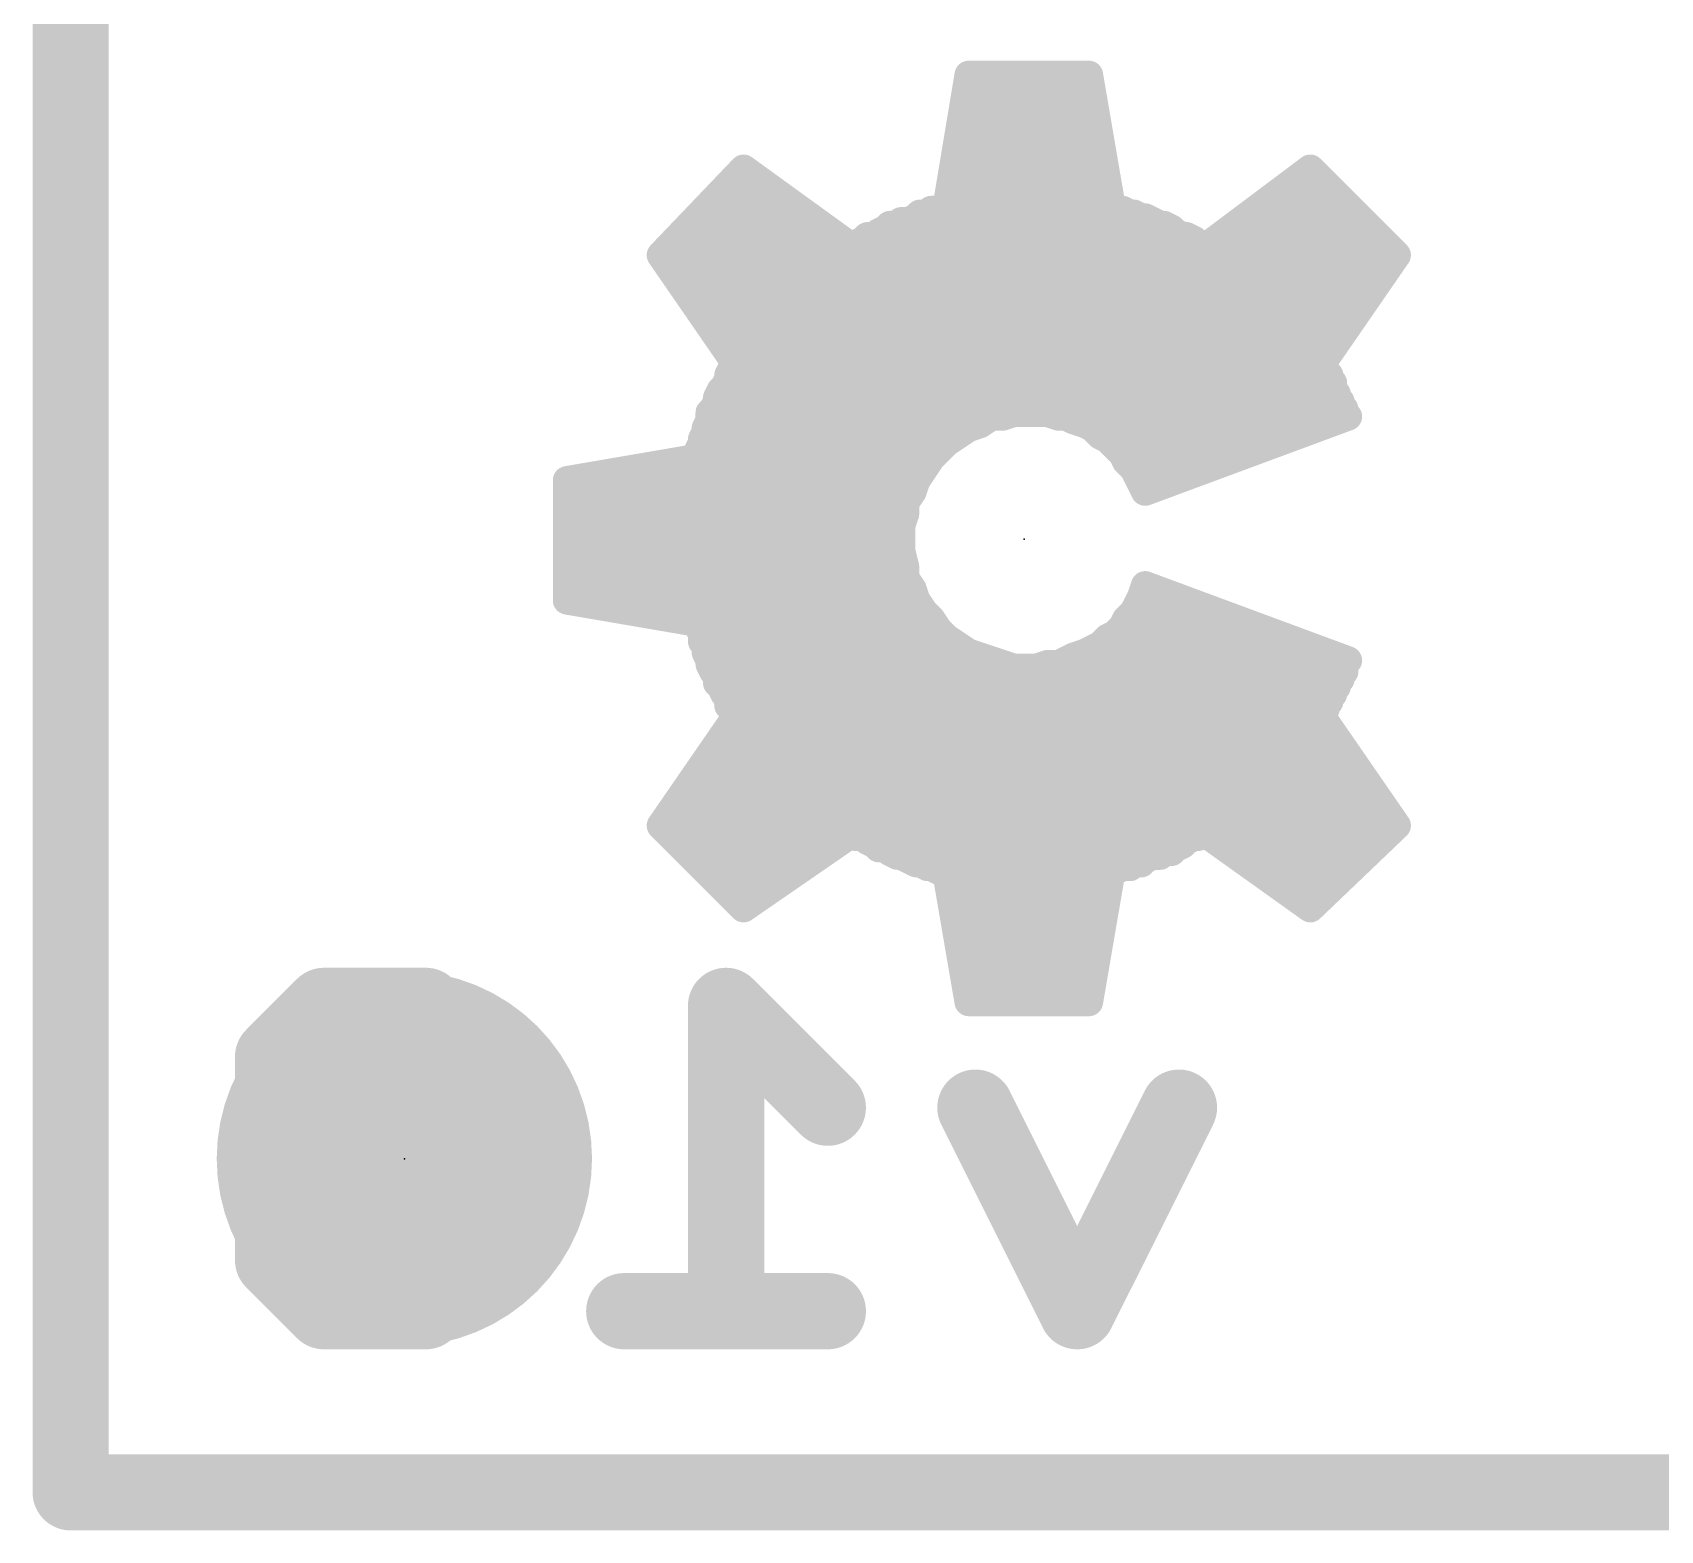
# Model space of a CAD drawing. Extents: x -37 to 70, y -23 to 28.
# Drawn here: x -0.102 to 4.235, y -0.102 to 3.89 of the extents above; entities that cross this region are included whole.
import ezdxf

# ---------------------------------------------------------------- set-up
doc = ezdxf.new("R2010")
doc.units = 0
for name, color, linetype in [('1', 12, 'CONTINUOUS'), ('16', 132, 'CONTINUOUS'), ('20', 53, 'CONTINUOUS'), ('21', 41, 'CONTINUOUS'), ('23', 53, 'CONTINUOUS')]:
    doc.layers.add(name, color=color, linetype=linetype)

# ---------------------------------------------------------------- blocks, each defined once
blk = doc.blocks.new('PIE')
at = {"const_width": 0.5}
blk.add_lwpolyline([(0, -0.25, 1), (0, 0.25, 1), (0, -0.25)], format="xyb", dxfattribs=at)

msp = doc.modelspace()

# ---------------------------------------------------------------- linework, layer by layer
at = {"layer": '1', "const_width": 0.2032}
for points in [[(0, 27.94), (0, 0)], [(0, 0), (12.7, 0)]]:
    msp.add_lwpolyline(points, dxfattribs=at)
at = {"layer": '1', "const_width": 0.1016}
for points in [[(0, 0.0508, 1), (0, -0.0508)], [(-0.0508, 0, 1), (0.0508, 0)]]:
    msp.add_lwpolyline(points, format="xyb", dxfattribs=at)
at = {"layer": '16', "const_width": 0.2032}
for points in [[(0, 0), (0, 27.94)], [(0.6749, 1.2961), (0.5393, 1.1605)], [(0.9461, 1.2961), (0.6749, 1.2961)], [(1.0816, 1.1605), (0.9461, 1.2961)], [(2.0172, 1.0249), (1.746, 1.2961)], [(1.746, 1.2961), (1.746, 0.4826)], [(0.5393, 1.1605), (0.5393, 0.6182)], [(1.0816, 0.6182), (0.5393, 1.1605)], [(1.0816, 0.6182), (1.0816, 1.1605)], [(2.6815, 0.4826), (2.4104, 1.0249)], [(2.9527, 1.0249), (2.6815, 0.4826)], [(0.5393, 0.6182), (0.6749, 0.4826)], [(0.9461, 0.4826), (1.0816, 0.6182)], [(0.6749, 0.4826), (0.9461, 0.4826)], [(2.0172, 0.4826), (1.4748, 0.4826)], [(12.7, 0), (0, 0)]]:
    msp.add_lwpolyline(points, dxfattribs=at)
at = {"layer": '16', "const_width": 0.1016}
for points in [[(0.6749, 1.3469, 1), (0.6749, 1.2453)], [(0.7108, 1.2602, 1), (0.639, 1.332)], [(0.982, 1.332, 1), (0.9101, 1.2602)], [(0.9461, 1.2453, 1), (0.9461, 1.3469)], [(1.7819, 1.332, 1), (1.7101, 1.2602)], [(1.7968, 1.2961, 1), (1.6952, 1.2961)], [(0.5901, 1.1605, 1), (0.4885, 1.1605)], [(0.5752, 1.1964, 1), (0.5034, 1.1246)], [(1.1324, 1.1605, 1), (1.0308, 1.1605)], [(0.5034, 1.1964, 1), (0.5752, 1.1246)], [(1.0457, 1.1246, 1), (1.1176, 1.1964)], [(1.9812, 0.989, 1), (2.0531, 1.0608)], [(2.4558, 1.0476, 1), (2.3649, 1.0022)], [(2.9981, 1.0022, 1), (2.9072, 1.0476)], [(0.5752, 0.6541, 1), (0.5034, 0.5823)], [(1.1176, 0.5823, 1), (1.0457, 0.6541)], [(1.0457, 0.5823, 1), (1.1176, 0.6541)], [(0.4885, 0.6182, 1), (0.5901, 0.6182)], [(1.0308, 0.6182, 1), (1.1324, 0.6182)], [(0.6749, 0.5334, 1), (0.6749, 0.4318)], [(0.639, 0.4467, 1), (0.7108, 0.5185)], [(0.9101, 0.5185, 1), (0.982, 0.4467)], [(0.9461, 0.4318, 1), (0.9461, 0.5334)], [(1.4748, 0.5334, 1), (1.4748, 0.4318)], [(2.0172, 0.4318, 1), (2.0172, 0.5334)], [(1.6952, 0.4826, 1), (1.7968, 0.4826)], [(2.6361, 0.5053, 1), (2.727, 0.4599)], [(2.6361, 0.4599, 1), (2.727, 0.5053)], [(0, 0.0508, 1), (0, -0.0508)], [(-0.0508, 0, 1), (0.0508, 0)]]:
    msp.add_lwpolyline(points, format="xyb", dxfattribs=at)
at = {"layer": '20', "const_width": 0.2032}
for points in [[(0, 27.94), (0, 0)], [(0, 0), (12.7, 0)]]:
    msp.add_lwpolyline(points, dxfattribs=at)
at = {"layer": '20', "const_width": 0.1016}
for points in [[(0, 0.0508, 1), (0, -0.0508)], [(-0.0508, 0, 1), (0.0508, 0)]]:
    msp.add_lwpolyline(points, format="xyb", dxfattribs=at)
at = {"layer": '21', "const_width": 0.076}
for points in [[(2.3926, 3.7766), (2.3326, 3.4166)], [(2.7126, 3.7766), (2.3926, 3.7766)], [(2.7726, 3.4266), (2.7126, 3.7766)], [(2.3839, 3.724), (2.7217, 3.724)], [(2.3712, 3.648), (2.7347, 3.648)], [(2.3585, 3.572), (2.7477, 3.572)], [(1.7926, 3.5266), (1.5726, 3.2966)], [(2.0826, 3.3166), (1.7926, 3.5266)], [(3.3026, 3.5266), (3.0226, 3.3166)], [(3.5326, 3.2966), (3.3026, 3.5266)], [(1.7634, 3.496), (1.8349, 3.496)], [(2.3459, 3.496), (2.7607, 3.496)], [(3.2618, 3.496), (3.3332, 3.496)], [(1.6907, 3.42), (1.9398, 3.42)], [(2.2526, 3.3966), (2.2326, 3.3866)], [(2.2626, 3.4066), (2.2526, 3.3966)], [(2.2826, 3.4066), (2.2626, 3.4066)], [(2.2926, 3.4166), (2.2826, 3.4066)], [(2.3326, 3.4166), (2.2926, 3.4166)], [(2.3332, 3.42), (2.7792, 3.42)], [(2.7826, 3.4166), (2.7726, 3.4266)], [(2.8026, 3.4166), (2.7826, 3.4166)], [(2.8226, 3.4066), (2.8026, 3.4166)], [(2.8326, 3.4066), (2.8226, 3.4066)], [(2.8526, 3.3966), (2.8326, 3.4066)], [(2.8626, 3.3966), (2.8526, 3.3966)], [(2.9026, 3.3766), (2.8626, 3.3966)], [(3.1605, 3.42), (3.4092, 3.42)], [(2.1226, 3.3466), (2.1126, 3.3366)], [(2.1426, 3.3466), (2.1226, 3.3466)], [(2.1526, 3.3566), (2.1426, 3.3466)], [(2.1726, 3.3666), (2.1526, 3.3566)], [(2.1826, 3.3766), (2.1726, 3.3666)], [(2.2026, 3.3766), (2.1826, 3.3766)], [(2.2126, 3.3866), (2.2026, 3.3766)], [(2.2326, 3.3866), (2.2126, 3.3866)], [(2.9126, 3.3766), (2.9026, 3.3766)], [(2.9326, 3.3666), (2.9126, 3.3766)], [(2.9426, 3.3566), (2.9326, 3.3666)], [(2.9626, 3.3466), (2.9426, 3.3566)], [(2.9726, 3.3466), (2.9626, 3.3466)], [(2.9926, 3.3366), (2.9726, 3.3466)], [(1.618, 3.344), (2.0448, 3.344)], [(2.0926, 3.3266), (2.0826, 3.3166)], [(2.1126, 3.3366), (2.0926, 3.3266)], [(2.12, 3.344), (2.9778, 3.344)], [(3.0026, 3.3266), (2.9926, 3.3366)], [(3.0226, 3.3166), (3.0026, 3.3266)], [(3.0592, 3.344), (3.4852, 3.344)], [(1.5726, 3.2966), (1.7726, 3.0066)], [(1.5924, 3.268), (3.5129, 3.268)], [(3.3326, 3.0066), (3.5326, 3.2966)], [(1.6448, 3.192), (3.4605, 3.192)], [(1.6972, 3.116), (3.4081, 3.116)], [(1.7496, 3.04), (3.3557, 3.04)], [(1.7726, 3.0066), (1.7626, 2.9966)], [(3.3326, 2.9966), (3.3326, 3.0066)], [(1.7526, 2.9666), (1.7426, 2.9466)], [(1.7513, 2.964), (3.3552, 2.964)], [(1.7626, 2.9966), (1.7526, 2.9766)], [(1.7526, 2.9766), (1.7526, 2.9666)], [(3.3526, 2.9766), (3.3326, 2.9966)], [(3.3526, 2.9666), (3.3526, 2.9766)], [(3.3626, 2.9566), (3.3526, 2.9666)], [(3.3626, 2.9366), (3.3626, 2.9566)], [(1.7326, 2.9366), (1.7226, 2.9166)], [(1.7226, 2.9166), (1.7226, 2.9066)], [(1.7426, 2.9466), (1.7326, 2.9366)], [(3.3726, 2.9266), (3.3626, 2.9366)], [(3.3726, 2.9166), (3.3726, 2.9266)], [(3.3826, 2.9066), (3.3726, 2.9166)], [(1.7126, 2.8866), (1.7026, 2.8766)], [(1.7026, 2.8766), (1.7026, 2.8566)], [(1.7226, 2.9066), (1.7126, 2.8866)], [(1.7133, 2.888), (3.3912, 2.888)], [(2.4826, 2.8666), (2.5126, 2.8766)], [(2.5126, 2.8766), (2.6026, 2.8766)], [(2.6026, 2.8766), (2.6326, 2.8666)], [(3.3826, 2.8966), (3.3826, 2.9066)], [(3.3926, 2.8866), (3.3826, 2.8966)], [(3.3926, 2.8666), (3.3926, 2.8866)], [(1.6926, 2.8266), (1.6826, 2.8066)], [(1.7026, 2.8566), (1.6926, 2.8366)], [(1.6926, 2.8366), (1.6926, 2.8266)], [(2.3326, 2.7966), (2.3926, 2.8366)], [(2.3926, 2.8366), (2.4226, 2.8466)], [(2.4226, 2.8466), (2.4526, 2.8666)], [(2.4526, 2.8666), (2.4826, 2.8666)], [(2.6326, 2.8666), (2.6526, 2.8666)], [(2.6526, 2.8666), (2.6726, 2.8566)], [(2.6726, 2.8566), (2.7026, 2.8466)], [(2.7026, 2.8466), (2.7226, 2.8366)], [(2.7226, 2.8366), (2.7426, 2.8166)], [(2.8626, 2.6666), (3.4026, 2.8666)], [(3.4026, 2.8666), (3.3926, 2.8666)], [(1.6826, 2.7966), (1.6726, 2.7766)], [(1.6826, 2.8066), (1.6826, 2.7966)], [(1.6853, 2.812), (2.3557, 2.812)], [(2.2926, 2.7566), (2.3326, 2.7966)], [(2.7426, 2.8166), (2.7626, 2.8066)], [(2.7518, 2.812), (3.2552, 2.812)], [(2.7626, 2.8066), (2.8026, 2.7666)], [(1.6726, 2.7566), (1.3226, 2.6966)], [(1.6726, 2.7766), (1.6726, 2.7566)], [(2.2526, 2.6966), (2.2926, 2.7566)], [(2.8026, 2.7666), (2.8126, 2.7466)], [(2.8126, 2.7466), (2.8326, 2.7266)], [(1.3226, 2.6966), (1.3226, 2.3766)], [(1.5525, 2.736), (2.2789, 2.736)], [(2.2426, 2.6666), (2.2526, 2.6966)], [(2.8232, 2.736), (3.05, 2.736)], [(2.8326, 2.7266), (2.8626, 2.6666)], [(1.3226, 2.66), (2.2382, 2.66)], [(2.2226, 2.6366), (2.2426, 2.6666)], [(2.2226, 2.6066), (2.2226, 2.6366)], [(1.3226, 2.584), (2.2151, 2.584)], [(2.2126, 2.5766), (2.2226, 2.6066)], [(2.2126, 2.5066), (2.2126, 2.5766)], [(1.3226, 2.508), (2.2126, 2.508)], [(2.2226, 2.4666), (2.2126, 2.5066)], [(2.2226, 2.4366), (2.2226, 2.4666)], [(2.2426, 2.4066), (2.2226, 2.4366)], [(1.3226, 2.432), (2.2257, 2.432)], [(2.2526, 2.3766), (2.2426, 2.4066)], [(2.8626, 2.4166), (2.8526, 2.3866)], [(3.4026, 2.2166), (2.8626, 2.4166)], [(1.3226, 2.3766), (1.6726, 2.3166)], [(1.4428, 2.356), (2.2664, 2.356)], [(2.2726, 2.3466), (2.2526, 2.3766)], [(2.8526, 2.3866), (2.8326, 2.3466)], [(2.8373, 2.356), (3.0263, 2.356)], [(1.6726, 2.3166), (1.6726, 2.3066)], [(1.6726, 2.3066), (1.6826, 2.2866)], [(2.2926, 2.3266), (2.2726, 2.3466)], [(2.3126, 2.2966), (2.2926, 2.3266)], [(2.8026, 2.3066), (2.7826, 2.2866)], [(2.8126, 2.3266), (2.8026, 2.3066)], [(2.8326, 2.3466), (2.8126, 2.3266)], [(1.6826, 2.2866), (1.6826, 2.2666)], [(1.6826, 2.28), (2.3292, 2.28)], [(1.6826, 2.2666), (1.6926, 2.2566)], [(2.3326, 2.2766), (2.3126, 2.2966)], [(2.3926, 2.2366), (2.3326, 2.2766)], [(2.7626, 2.2766), (2.7426, 2.2566)], [(2.7826, 2.2866), (2.7626, 2.2766)], [(2.7694, 2.28), (3.2315, 2.28)], [(1.6926, 2.2566), (1.6926, 2.2366)], [(1.6926, 2.2366), (1.7026, 2.2166)], [(2.5126, 2.1966), (2.3926, 2.2366)], [(2.6726, 2.2266), (2.6326, 2.2066)], [(2.7026, 2.2366), (2.6726, 2.2266)], [(2.7426, 2.2566), (2.7026, 2.2366)], [(1.7026, 2.2166), (1.7026, 2.2066)], [(1.7026, 2.2066), (1.7126, 2.1866)], [(1.7039, 2.204), (2.4904, 2.204)], [(1.7126, 2.1866), (1.7226, 2.1766)], [(1.7226, 2.1766), (1.7226, 2.1566)], [(2.5726, 2.1966), (2.5126, 2.1966)], [(2.6026, 2.2066), (2.5726, 2.1966)], [(2.5948, 2.204), (3.3926, 2.204)], [(2.6326, 2.2066), (2.6026, 2.2066)], [(3.3826, 2.1766), (3.3926, 2.1866)], [(3.3826, 2.1666), (3.3826, 2.1766)], [(3.3926, 2.2066), (3.4026, 2.2166)], [(3.3926, 2.1866), (3.3926, 2.2066)], [(1.7226, 2.1566), (1.7326, 2.1466)], [(1.7326, 2.1466), (1.7426, 2.1266)], [(3.3626, 2.1366), (3.3726, 2.1466)], [(3.3626, 2.1266), (3.3626, 2.1366)], [(3.3726, 2.1566), (3.3826, 2.1666)], [(3.3726, 2.1466), (3.3726, 2.1566)], [(1.7419, 2.128), (3.3626, 2.128)], [(1.7426, 2.1266), (1.7526, 2.1166)], [(1.7526, 2.1166), (1.7526, 2.0966)], [(1.7526, 2.0966), (1.7626, 2.0866)], [(3.3426, 2.0966), (3.3526, 2.1066)], [(3.3426, 2.0866), (3.3426, 2.0966)], [(3.3526, 2.1166), (3.3626, 2.1266)], [(3.3526, 2.1066), (3.3526, 2.1166)], [(1.7726, 2.0666), (1.5726, 1.7766)], [(1.7626, 2.0866), (1.7726, 2.0666)], [(1.7626, 2.052), (3.3427, 2.052)], [(3.3326, 2.0766), (3.3426, 2.0866)], [(3.3326, 2.0666), (3.3326, 2.0766)], [(3.5326, 1.7766), (3.3326, 2.0666)], [(1.7102, 1.976), (3.3951, 1.976)], [(1.6577, 1.9), (3.4475, 1.9)], [(1.6053, 1.824), (3.4999, 1.824)], [(1.5726, 1.7766), (1.7926, 1.5566)], [(1.6012, 1.748), (2.0702, 1.748)], [(1.7926, 1.5566), (2.0826, 1.7566)], [(2.0826, 1.7566), (2.0926, 1.7466)], [(2.0912, 1.748), (3.0054, 1.748)], [(2.0926, 1.7466), (2.1126, 1.7466)], [(2.1126, 1.7466), (2.1226, 1.7366)], [(2.9726, 1.7366), (2.9926, 1.7466)], [(2.9926, 1.7466), (3.0026, 1.7466)], [(3.0026, 1.7466), (3.0226, 1.7566)], [(3.0226, 1.7566), (3.3026, 1.5566)], [(3.0347, 1.748), (3.5027, 1.748)], [(3.3026, 1.5566), (3.5326, 1.7766)], [(2.1226, 1.7366), (2.1426, 1.7266)], [(2.1426, 1.7266), (2.1526, 1.7166)], [(2.1526, 1.7166), (2.1726, 1.7166)], [(2.1726, 1.7166), (2.1826, 1.7066)], [(2.1826, 1.7066), (2.2026, 1.6966)], [(2.9026, 1.6966), (2.9126, 1.7066)], [(2.9126, 1.7066), (2.9326, 1.7066)], [(2.9326, 1.7066), (2.9426, 1.7166)], [(2.9426, 1.7166), (2.9626, 1.7266)], [(2.9626, 1.7266), (2.9726, 1.7366)], [(1.6772, 1.672), (1.96, 1.672)], [(2.2026, 1.6966), (2.2126, 1.6966)], [(2.2126, 1.6966), (2.2526, 1.6766)], [(2.2526, 1.6766), (2.2626, 1.6766)], [(2.2626, 1.6766), (2.2826, 1.6666)], [(2.2718, 1.672), (2.828, 1.672)], [(2.2826, 1.6666), (2.2926, 1.6666)], [(2.2926, 1.6666), (2.3126, 1.6566)], [(2.3126, 1.6566), (2.3326, 1.6566)], [(2.3326, 1.6566), (2.3926, 1.3066)], [(2.7126, 1.3066), (2.7726, 1.6566)], [(2.7726, 1.6566), (2.7826, 1.6566)], [(2.7826, 1.6566), (2.8026, 1.6666)], [(2.8026, 1.6666), (2.8226, 1.6666)], [(2.8226, 1.6666), (2.8326, 1.6766)], [(2.8326, 1.6766), (2.8526, 1.6766)], [(2.8526, 1.6766), (2.8626, 1.6866)], [(2.8626, 1.6866), (2.8826, 1.6966)], [(2.8826, 1.6966), (2.9026, 1.6966)], [(3.1411, 1.672), (3.4233, 1.672)], [(1.7532, 1.596), (1.8498, 1.596)], [(2.343, 1.596), (2.7622, 1.596)], [(3.2475, 1.596), (3.3438, 1.596)], [(2.356, 1.52), (2.7492, 1.52)], [(2.3691, 1.444), (2.7362, 1.444)], [(2.3821, 1.368), (2.7232, 1.368)], [(2.3926, 1.3066), (2.7126, 1.3066)]]:
    msp.add_lwpolyline(points, dxfattribs=at)
at = {"layer": '21', "const_width": 0.038}
for points in [[(2.3926, 3.7956, 1), (2.3926, 3.7576)], [(2.4114, 3.7735, 1), (2.3739, 3.7797)], [(2.7314, 3.7798, 1), (2.6939, 3.7734)], [(2.7126, 3.7576, 1), (2.7126, 3.7956)], [(2.3839, 3.743, 1), (2.3839, 3.705)], [(2.7217, 3.705, 1), (2.7217, 3.743)], [(2.3712, 3.667, 1), (2.3712, 3.629)], [(2.7347, 3.629, 1), (2.7347, 3.667)], [(2.3585, 3.591, 1), (2.3585, 3.553)], [(2.7477, 3.553, 1), (2.7477, 3.591)], [(1.8038, 3.542, 1), (1.7815, 3.5112)], [(1.8064, 3.5135, 1), (1.7789, 3.5397)], [(3.3161, 3.54, 1), (3.2892, 3.5132)], [(3.314, 3.5114, 1), (3.2912, 3.5418)], [(1.7634, 3.515, 1), (1.7634, 3.477)], [(1.8349, 3.477, 1), (1.8349, 3.515)], [(2.3459, 3.515, 1), (2.3459, 3.477)], [(2.7607, 3.477, 1), (2.7607, 3.515)], [(3.2618, 3.515, 1), (3.2618, 3.477)], [(3.3332, 3.477, 1), (3.3332, 3.515)], [(1.6907, 3.439, 1), (1.6907, 3.401)], [(1.9398, 3.401, 1), (1.9398, 3.439)], [(2.2392, 3.41, 1), (2.2661, 3.3832)], [(2.2626, 3.4256, 1), (2.2626, 3.3876)], [(2.2611, 3.3796, 1), (2.2441, 3.4136)], [(2.2761, 3.3932, 1), (2.2492, 3.42)], [(2.2692, 3.42, 1), (2.2961, 3.3932)], [(2.2926, 3.4356, 1), (2.2926, 3.3976)], [(2.3061, 3.4032, 1), (2.2792, 3.43)], [(2.2826, 3.3876, 1), (2.2826, 3.4256)], [(2.3139, 3.4197, 1), (2.3514, 3.4135)], [(2.3332, 3.439, 1), (2.3332, 3.401)], [(2.3326, 3.3976, 1), (2.3326, 3.4356)], [(2.7861, 3.44, 1), (2.7592, 3.4132)], [(2.7539, 3.4234, 1), (2.7914, 3.4298)], [(2.7826, 3.4356, 1), (2.7826, 3.3976)], [(2.7692, 3.4032, 1), (2.7961, 3.43)], [(2.7792, 3.401, 1), (2.7792, 3.439)], [(2.8111, 3.4336, 1), (2.7941, 3.3996)], [(2.8026, 3.3976, 1), (2.8026, 3.4356)], [(2.8226, 3.4256, 1), (2.8226, 3.3876)], [(2.8411, 3.4236, 1), (2.8241, 3.3896)], [(2.8141, 3.3896, 1), (2.8311, 3.4236)], [(2.8326, 3.3876, 1), (2.8326, 3.4256)], [(2.8526, 3.4156, 1), (2.8526, 3.3776)], [(2.8711, 3.4136, 1), (2.8541, 3.3796)], [(2.8441, 3.3796, 1), (2.8611, 3.4136)], [(2.8626, 3.3776, 1), (2.8626, 3.4156)], [(3.1605, 3.439, 1), (3.1605, 3.401)], [(3.4092, 3.401, 1), (3.4092, 3.439)], [(2.1226, 3.3656, 1), (2.1226, 3.3276)], [(2.1361, 3.3332, 1), (2.1092, 3.36)], [(2.1441, 3.3736, 1), (2.1611, 3.3396)], [(2.1661, 3.3432, 1), (2.1392, 3.37)], [(2.1426, 3.3276, 1), (2.1426, 3.3656)], [(2.1592, 3.38, 1), (2.1861, 3.3532)], [(2.1826, 3.3956, 1), (2.1826, 3.3576)], [(2.1811, 3.3496, 1), (2.1641, 3.3836)], [(2.1961, 3.3632, 1), (2.1692, 3.39)], [(2.1892, 3.39, 1), (2.2161, 3.3632)], [(2.2126, 3.4056, 1), (2.2126, 3.3676)], [(2.2261, 3.3732, 1), (2.1992, 3.4)], [(2.2026, 3.3576, 1), (2.2026, 3.3956)], [(2.2241, 3.4036, 1), (2.2411, 3.3696)], [(2.2326, 3.3676, 1), (2.2326, 3.4056)], [(2.9026, 3.3956, 1), (2.9026, 3.3576)], [(2.9211, 3.3936, 1), (2.9041, 3.3596)], [(2.8941, 3.3596, 1), (2.9111, 3.3936)], [(2.9126, 3.3576, 1), (2.9126, 3.3956)], [(2.9461, 3.38, 1), (2.9192, 3.3532)], [(2.9511, 3.3736, 1), (2.9341, 3.3396)], [(2.9241, 3.3496, 1), (2.9411, 3.3836)], [(2.9292, 3.3432, 1), (2.9561, 3.37)], [(2.9626, 3.3656, 1), (2.9626, 3.3276)], [(2.9811, 3.3636, 1), (2.9641, 3.3296)], [(2.9726, 3.3276, 1), (2.9726, 3.3656)], [(1.618, 3.363, 1), (1.618, 3.325)], [(2.0448, 3.325, 1), (2.0448, 3.363)], [(2.0692, 3.33, 1), (2.0961, 3.3032)], [(2.0715, 3.3012, 1), (2.0938, 3.332)], [(2.0841, 3.3436, 1), (2.1011, 3.3096)], [(2.1061, 3.3132, 1), (2.0792, 3.34)], [(2.0992, 3.35, 1), (2.1261, 3.3232)], [(2.12, 3.363, 1), (2.12, 3.325)], [(2.1211, 3.3196, 1), (2.1041, 3.3536)], [(2.1292, 3.36, 1), (2.1561, 3.3332)], [(2.9541, 3.3296, 1), (2.9711, 3.3636)], [(3.0061, 3.35, 1), (2.9792, 3.3232)], [(2.9778, 3.325, 1), (2.9778, 3.363)], [(3.0111, 3.3436, 1), (2.9941, 3.3096)], [(2.9841, 3.3196, 1), (3.0011, 3.3536)], [(2.9892, 3.3132, 1), (3.0161, 3.34)], [(3.0112, 3.3318, 1), (3.034, 3.3014)], [(3.0141, 3.2996, 1), (3.0311, 3.3336)], [(3.0592, 3.363, 1), (3.0592, 3.325)], [(3.4852, 3.325, 1), (3.4852, 3.363)], [(1.5883, 3.3074, 1), (1.557, 3.2858)], [(1.5589, 3.3097, 1), (1.5864, 3.2835)], [(1.5924, 3.287, 1), (1.5924, 3.249)], [(3.5129, 3.249, 1), (3.5129, 3.287)], [(3.5483, 3.2858, 1), (3.517, 3.3074)], [(3.5192, 3.2832, 1), (3.5461, 3.31)], [(1.6448, 3.211, 1), (1.6448, 3.173)], [(3.4605, 3.173, 1), (3.4605, 3.211)], [(1.6972, 3.135, 1), (1.6972, 3.097)], [(3.4081, 3.097, 1), (3.4081, 3.135)], [(1.7496, 3.059, 1), (1.7496, 3.021)], [(1.757, 2.9958, 1), (1.7883, 3.0174)], [(1.7861, 2.9932, 1), (1.7592, 3.02)], [(3.3516, 3.0066, 1), (3.3136, 3.0066)], [(3.317, 3.0174, 1), (3.3483, 2.9958)], [(3.3557, 3.021, 1), (3.3557, 3.059)], [(1.7513, 2.983, 1), (1.7513, 2.945)], [(1.7716, 2.9766, 1), (1.7336, 2.9766)], [(1.7356, 2.9851, 1), (1.7696, 2.9681)], [(1.7696, 2.9581, 1), (1.7356, 2.9751)], [(1.7492, 3.01, 1), (1.7761, 2.9832)], [(1.7796, 2.9881, 1), (1.7456, 3.0051)], [(3.3136, 2.9966, 1), (3.3516, 2.9966)], [(3.3461, 3.01, 1), (3.3192, 2.9832)], [(3.3716, 2.9766, 1), (3.3336, 2.9766)], [(3.3661, 2.98, 1), (3.3392, 2.9532)], [(3.3392, 2.9632, 1), (3.3661, 2.99)], [(3.3816, 2.9566, 1), (3.3436, 2.9566)], [(3.3552, 2.945, 1), (3.3552, 2.983)], [(1.7416, 2.9166, 1), (1.7036, 2.9166)], [(1.7192, 2.95, 1), (1.7461, 2.9232)], [(1.7496, 2.9281, 1), (1.7156, 2.9451)], [(1.7256, 2.9551, 1), (1.7596, 2.9381)], [(1.7561, 2.9332, 1), (1.7292, 2.96)], [(1.7336, 2.9666, 1), (1.7716, 2.9666)], [(3.3336, 2.9666, 1), (3.3716, 2.9666)], [(3.3436, 2.9366, 1), (3.3816, 2.9366)], [(3.3761, 2.95, 1), (3.3492, 2.9232)], [(3.3492, 2.9432, 1), (3.3761, 2.97)], [(3.3916, 2.9266, 1), (3.3536, 2.9266)], [(3.3861, 2.93, 1), (3.3592, 2.9032)], [(3.3592, 2.9132, 1), (3.3861, 2.94)], [(1.7216, 2.8766, 1), (1.6836, 2.8766)], [(1.6892, 2.89, 1), (1.7161, 2.8632)], [(1.6956, 2.8951, 1), (1.7296, 2.8781)], [(1.7133, 2.907, 1), (1.7133, 2.869)], [(1.7261, 2.8732, 1), (1.6992, 2.9)], [(1.7056, 2.9251, 1), (1.7396, 2.9081)], [(1.7036, 2.9066, 1), (1.7416, 2.9066)], [(1.7396, 2.8981, 1), (1.7056, 2.9151)], [(2.5126, 2.8956, 1), (2.5126, 2.8576)], [(2.5186, 2.8586, 1), (2.5066, 2.8946)], [(2.6086, 2.8946, 1), (2.5966, 2.8586)], [(2.6026, 2.8576, 1), (2.6026, 2.8956)], [(3.3536, 2.9166, 1), (3.3916, 2.9166)], [(3.4016, 2.9066, 1), (3.3636, 2.9066)], [(3.3636, 2.8966, 1), (3.4016, 2.8966)], [(3.3961, 2.91, 1), (3.3692, 2.8832)], [(3.3692, 2.8932, 1), (3.3961, 2.92)], [(3.4116, 2.8866, 1), (3.3736, 2.8866)], [(3.3792, 2.8732, 1), (3.4061, 2.9)], [(3.3912, 2.869, 1), (3.3912, 2.907)], [(1.7116, 2.8366, 1), (1.6736, 2.8366)], [(1.6756, 2.8451, 1), (1.7096, 2.8281)], [(1.7096, 2.8181, 1), (1.6756, 2.8351)], [(1.6836, 2.8566, 1), (1.7216, 2.8566)], [(1.7196, 2.8481, 1), (1.6856, 2.8651)], [(2.3866, 2.8546, 1), (2.3986, 2.8186)], [(2.4032, 2.8208, 1), (2.3821, 2.8524)], [(2.4121, 2.8624, 1), (2.4332, 2.8308)], [(2.4286, 2.8286, 1), (2.4166, 2.8646)], [(2.4526, 2.8856, 1), (2.4526, 2.8476)], [(2.4632, 2.8508, 1), (2.4421, 2.8824)], [(2.4766, 2.8846, 1), (2.4886, 2.8486)], [(2.4826, 2.8476, 1), (2.4826, 2.8856)], [(2.6326, 2.8856, 1), (2.6326, 2.8476)], [(2.6266, 2.8486, 1), (2.6386, 2.8846)], [(2.6611, 2.8836, 1), (2.6441, 2.8496)], [(2.6526, 2.8476, 1), (2.6526, 2.8856)], [(2.6786, 2.8746, 1), (2.6666, 2.8386)], [(2.6641, 2.8396, 1), (2.6811, 2.8736)], [(2.7111, 2.8636, 1), (2.6941, 2.8296)], [(2.6966, 2.8286, 1), (2.7086, 2.8646)], [(2.7361, 2.85, 1), (2.7092, 2.8232)], [(2.7141, 2.8196, 1), (2.7311, 2.8536)], [(3.3926, 2.8856, 1), (3.3926, 2.8476)], [(3.3736, 2.8666, 1), (3.4116, 2.8666)], [(3.4092, 2.8488, 1), (3.396, 2.8844)], [(3.4026, 2.8476, 1), (3.4026, 2.8856)], [(1.7016, 2.8066, 1), (1.6636, 2.8066)], [(1.6656, 2.8151, 1), (1.6996, 2.7981)], [(1.6996, 2.7881, 1), (1.6656, 2.8051)], [(1.6853, 2.831, 1), (1.6853, 2.793)], [(1.6736, 2.8266, 1), (1.7116, 2.8266)], [(2.3221, 2.8124, 1), (2.3432, 2.7808)], [(2.3461, 2.7832, 1), (2.3192, 2.81)], [(2.3557, 2.793, 1), (2.3557, 2.831)], [(2.7511, 2.8336, 1), (2.7341, 2.7996)], [(2.7292, 2.8032, 1), (2.7561, 2.83)], [(2.7518, 2.831, 1), (2.7518, 2.793)], [(2.7761, 2.82, 1), (2.7492, 2.7932)], [(2.7541, 2.7896, 1), (2.7711, 2.8236)], [(3.2552, 2.793, 1), (3.2552, 2.831)], [(1.6916, 2.7766, 1), (1.6536, 2.7766)], [(1.6556, 2.7851, 1), (1.6896, 2.7681)], [(1.6636, 2.7966, 1), (1.7016, 2.7966)], [(1.6758, 2.7379, 1), (1.6694, 2.7753)], [(2.2792, 2.77, 1), (2.3061, 2.7432)], [(2.3084, 2.7461, 1), (2.2768, 2.7671)], [(2.8196, 2.7751, 1), (2.7856, 2.7581)], [(2.7892, 2.7532, 1), (2.8161, 2.78)], [(2.8261, 2.76, 1), (2.7992, 2.7332)], [(1.3416, 2.6966, 1), (1.3036, 2.6966)], [(1.3194, 2.7153, 1), (1.3258, 2.6779)], [(1.5525, 2.755, 1), (1.5525, 2.717)], [(1.6536, 2.7566, 1), (1.6916, 2.7566)], [(2.2707, 2.6906, 1), (2.2346, 2.7026)], [(2.2789, 2.717, 1), (2.2789, 2.755)], [(2.7956, 2.7381, 1), (2.8296, 2.7551)], [(2.8232, 2.755, 1), (2.8232, 2.717)], [(2.8496, 2.7351, 1), (2.8156, 2.7181)], [(2.8192, 2.7132, 1), (2.8461, 2.74)], [(3.05, 2.717, 1), (3.05, 2.755)], [(1.3226, 2.679, 1), (1.3226, 2.641)], [(2.2246, 2.6726, 1), (2.2607, 2.6606)], [(2.2584, 2.6561, 1), (2.2268, 2.6771)], [(2.2368, 2.7071, 1), (2.2684, 2.6861)], [(2.2382, 2.641, 1), (2.2382, 2.679)], [(2.856, 2.6844, 1), (2.8692, 2.6488)], [(2.8456, 2.6581, 1), (2.8796, 2.6751)], [(2.2416, 2.6366, 1), (2.2036, 2.6366)], [(2.2068, 2.6471, 1), (2.2384, 2.6261)], [(1.3226, 2.603, 1), (1.3226, 2.565)], [(2.2316, 2.5766, 1), (2.1936, 2.5766)], [(2.2036, 2.6066, 1), (2.2416, 2.6066)], [(2.2407, 2.6006, 1), (2.2046, 2.6126)], [(2.2151, 2.565, 1), (2.2151, 2.603)], [(2.1946, 2.5826, 1), (2.2307, 2.5706)], [(1.3226, 2.527, 1), (1.3226, 2.489)], [(2.2311, 2.5112, 1), (2.1942, 2.502)], [(2.1936, 2.5066, 1), (2.2316, 2.5066)], [(2.2126, 2.489, 1), (2.2126, 2.527)], [(2.2416, 2.4666, 1), (2.2036, 2.4666)], [(2.2384, 2.4471, 1), (2.2068, 2.4261)], [(2.2042, 2.462, 1), (2.2411, 2.4712)], [(1.3226, 2.451, 1), (1.3226, 2.413)], [(2.2036, 2.4366, 1), (2.2416, 2.4366)], [(2.2607, 2.4126, 1), (2.2246, 2.4006)], [(2.2257, 2.413, 1), (2.2257, 2.451)], [(2.2268, 2.3961, 1), (2.2584, 2.4171)], [(2.8692, 2.4344, 1), (2.856, 2.3988)], [(2.8807, 2.4106, 1), (2.8446, 2.4226)], [(1.3258, 2.3953, 1), (1.3194, 2.3579)], [(1.3036, 2.3766, 1), (1.3416, 2.3766)], [(1.4428, 2.375, 1), (1.4428, 2.337)], [(2.2684, 2.3871, 1), (2.2368, 2.3661)], [(2.2346, 2.3706, 1), (2.2707, 2.3826)], [(2.2664, 2.337, 1), (2.2664, 2.375)], [(2.8373, 2.375, 1), (2.8373, 2.337)], [(2.8346, 2.3926, 1), (2.8707, 2.3806)], [(2.8696, 2.3781, 1), (2.8356, 2.3951)], [(3.0263, 2.337, 1), (3.0263, 2.375)], [(1.6916, 2.3166, 1), (1.6536, 2.3166)], [(1.6896, 2.3151, 1), (1.6556, 2.2981)], [(1.6694, 2.2979, 1), (1.6758, 2.3353)], [(2.2861, 2.36, 1), (2.2592, 2.3332)], [(2.2568, 2.3361, 1), (2.2884, 2.3571)], [(2.3084, 2.3371, 1), (2.2768, 2.3161)], [(2.2792, 2.3132, 1), (2.3061, 2.34)], [(2.8161, 2.2932, 1), (2.7892, 2.32)], [(2.7992, 2.34, 1), (2.8261, 2.3132)], [(2.8296, 2.3181, 1), (2.7956, 2.3351)], [(2.8156, 2.3551, 1), (2.8496, 2.3381)], [(2.8461, 2.3332, 1), (2.8192, 2.36)], [(1.6536, 2.3066, 1), (1.6916, 2.3066)], [(1.7016, 2.2866, 1), (1.6636, 2.2866)], [(1.6826, 2.299, 1), (1.6826, 2.261)], [(1.6961, 2.28, 1), (1.6692, 2.2532)], [(1.6656, 2.2781, 1), (1.6996, 2.2951)], [(2.3261, 2.31, 1), (2.2992, 2.2832)], [(2.2968, 2.2861, 1), (2.3284, 2.3071)], [(2.3432, 2.2924, 1), (2.3221, 2.2608)], [(2.3192, 2.2632, 1), (2.3461, 2.29)], [(2.3292, 2.261, 1), (2.3292, 2.299)], [(2.7541, 2.2936, 1), (2.7711, 2.2596)], [(2.7761, 2.2632, 1), (2.7492, 2.29)], [(2.7694, 2.299, 1), (2.7694, 2.261)], [(2.7692, 2.3, 1), (2.7961, 2.2732)], [(2.7911, 2.2696, 1), (2.7741, 2.3036)], [(2.7856, 2.3151, 1), (2.8196, 2.2981)], [(3.2315, 2.261, 1), (3.2315, 2.299)], [(1.6636, 2.2666, 1), (1.7016, 2.2666)], [(1.7116, 2.2566, 1), (1.6736, 2.2566)], [(1.7096, 2.2451, 1), (1.6756, 2.2281)], [(1.6736, 2.2366, 1), (1.7116, 2.2366)], [(1.6792, 2.2432, 1), (1.7061, 2.27)], [(2.3986, 2.2546, 1), (2.3866, 2.2186)], [(2.3821, 2.2208, 1), (2.4032, 2.2524)], [(2.6666, 2.2446, 1), (2.6786, 2.2086)], [(2.6811, 2.2096, 1), (2.6641, 2.2436)], [(2.6941, 2.2536, 1), (2.7111, 2.2196)], [(2.7086, 2.2186, 1), (2.6966, 2.2546)], [(2.7292, 2.27, 1), (2.7561, 2.2432)], [(2.7511, 2.2396, 1), (2.7341, 2.2736)], [(1.7216, 2.2166, 1), (1.6836, 2.2166)], [(1.7196, 2.2151, 1), (1.6856, 2.1981)], [(1.6836, 2.2066, 1), (1.7216, 2.2066)], [(1.7039, 2.223, 1), (1.7039, 2.185)], [(1.6856, 2.2081, 1), (1.7196, 2.2251)], [(1.7261, 2.2, 1), (1.6992, 2.1732)], [(1.6956, 2.1781, 1), (1.7296, 2.1951)], [(1.7416, 2.1766, 1), (1.7036, 2.1766)], [(2.4904, 2.185, 1), (2.4904, 2.223)], [(2.5126, 2.2156, 1), (2.5126, 2.1776)], [(2.5066, 2.1786, 1), (2.5186, 2.2146)], [(2.5666, 2.2146, 1), (2.5786, 2.1786)], [(2.5726, 2.1776, 1), (2.5726, 2.2156)], [(2.5948, 2.223, 1), (2.5948, 2.185)], [(2.6026, 2.2256, 1), (2.6026, 2.1876)], [(2.6086, 2.1886, 1), (2.5966, 2.2246)], [(2.6241, 2.2236, 1), (2.6411, 2.1896)], [(2.6326, 2.1876, 1), (2.6326, 2.2256)], [(3.4016, 2.1766, 1), (3.3636, 2.1766)], [(3.4116, 2.2066, 1), (3.3736, 2.2066)], [(3.3792, 2.22, 1), (3.4061, 2.1932)], [(3.4061, 2.1732, 1), (3.3792, 2.2)], [(3.4161, 2.2032, 1), (3.3892, 2.23)], [(3.3926, 2.185, 1), (3.3926, 2.223)], [(3.396, 2.1988, 1), (3.4092, 2.2344)], [(1.7036, 2.1566, 1), (1.7416, 2.1566)], [(1.7361, 2.17, 1), (1.7092, 2.1432)], [(1.7092, 2.1632, 1), (1.7361, 2.19)], [(1.7496, 2.1551, 1), (1.7156, 2.1381)], [(1.7192, 2.1332, 1), (1.7461, 2.16)], [(3.3816, 2.1366, 1), (3.3436, 2.1366)], [(3.3492, 2.15, 1), (3.3761, 2.1232)], [(3.3916, 2.1566, 1), (3.3536, 2.1566)], [(3.3592, 2.17, 1), (3.3861, 2.1432)], [(3.3861, 2.1332, 1), (3.3592, 2.16)], [(3.3636, 2.1666, 1), (3.4016, 2.1666)], [(3.3692, 2.19, 1), (3.3961, 2.1632)], [(3.3961, 2.1532, 1), (3.3692, 2.18)], [(3.3736, 2.1866, 1), (3.4116, 2.1866)], [(1.7419, 2.147, 1), (1.7419, 2.109)], [(1.7561, 2.14, 1), (1.7292, 2.1132)], [(1.7256, 2.1181, 1), (1.7596, 2.1351)], [(1.7716, 2.1166, 1), (1.7336, 2.1166)], [(1.7661, 2.11, 1), (1.7392, 2.0832)], [(1.7392, 2.1032, 1), (1.7661, 2.13)], [(3.3616, 2.0966, 1), (3.3236, 2.0966)], [(3.3292, 2.11, 1), (3.3561, 2.0832)], [(3.3716, 2.1166, 1), (3.3336, 2.1166)], [(3.3336, 2.1066, 1), (3.3716, 2.1066)], [(3.3392, 2.13, 1), (3.3661, 2.1032)], [(3.3661, 2.0932, 1), (3.3392, 2.12)], [(3.3436, 2.1266, 1), (3.3816, 2.1266)], [(3.3761, 2.1132, 1), (3.3492, 2.14)], [(3.3536, 2.1466, 1), (3.3916, 2.1466)], [(3.3626, 2.109, 1), (3.3626, 2.147)], [(1.7336, 2.0966, 1), (1.7716, 2.0966)], [(1.7796, 2.0951, 1), (1.7456, 2.0781)], [(1.7626, 2.071, 1), (1.7626, 2.033)], [(1.7492, 2.0732, 1), (1.7761, 2.1)], [(1.7556, 2.0581, 1), (1.7896, 2.0751)], [(1.7883, 2.0558, 1), (1.757, 2.0774)], [(3.3516, 2.0766, 1), (3.3136, 2.0766)], [(3.3483, 2.0774, 1), (3.317, 2.0558)], [(3.3136, 2.0666, 1), (3.3516, 2.0666)], [(3.3192, 2.09, 1), (3.3461, 2.0632)], [(3.3236, 2.0866, 1), (3.3616, 2.0866)], [(3.3561, 2.0732, 1), (3.3292, 2.1)], [(3.3427, 2.033, 1), (3.3427, 2.071)], [(1.7102, 1.995, 1), (1.7102, 1.957)], [(3.3951, 1.957, 1), (3.3951, 1.995)], [(1.6577, 1.919, 1), (1.6577, 1.881)], [(3.4475, 1.881, 1), (3.4475, 1.919)], [(1.6053, 1.843, 1), (1.6053, 1.805)], [(3.4999, 1.805, 1), (3.4999, 1.843)], [(1.557, 1.7874, 1), (1.5883, 1.7658)], [(1.5861, 1.79, 1), (1.5592, 1.7632)], [(1.6012, 1.767, 1), (1.6012, 1.729)], [(2.0961, 1.77, 1), (2.0692, 1.7432)], [(2.0702, 1.729, 1), (2.0702, 1.767)], [(2.0934, 1.741, 1), (2.0718, 1.7722)], [(2.0912, 1.767, 1), (2.0912, 1.729)], [(2.0926, 1.7656, 1), (2.0926, 1.7276)], [(2.0792, 1.7332, 1), (2.1061, 1.76)], [(2.1261, 1.76, 1), (2.0992, 1.7332)], [(2.1126, 1.7276, 1), (2.1126, 1.7656)], [(2.9926, 1.7656, 1), (2.9926, 1.7276)], [(2.9941, 1.7636, 1), (3.0111, 1.7296)], [(3.0011, 1.7296, 1), (2.9841, 1.7636)], [(3.0026, 1.7276, 1), (3.0026, 1.7656)], [(3.0337, 1.7721, 1), (3.0116, 1.7411)], [(3.0054, 1.729, 1), (3.0054, 1.767)], [(3.0311, 1.7396, 1), (3.0141, 1.7736)], [(3.0347, 1.767, 1), (3.0347, 1.729)], [(3.5027, 1.729, 1), (3.5027, 1.767)], [(3.517, 1.7658, 1), (3.5483, 1.7874)], [(3.5458, 1.7629, 1), (3.5195, 1.7903)], [(2.1311, 1.7536, 1), (2.1141, 1.7196)], [(2.1092, 1.7232, 1), (2.1361, 1.75)], [(2.1561, 1.74, 1), (2.1292, 1.7132)], [(2.1526, 1.7356, 1), (2.1526, 1.6976)], [(2.1341, 1.7096, 1), (2.1511, 1.7436)], [(2.1392, 1.7032, 1), (2.1661, 1.73)], [(2.1861, 1.73, 1), (2.1592, 1.7032)], [(2.1911, 1.7236, 1), (2.1741, 1.6896)], [(2.1692, 1.6932, 1), (2.1961, 1.72)], [(2.1726, 1.6976, 1), (2.1726, 1.7356)], [(2.9126, 1.7256, 1), (2.9126, 1.6876)], [(2.9261, 1.6932, 1), (2.8992, 1.72)], [(2.9192, 1.72, 1), (2.9461, 1.6932)], [(2.9341, 1.7336, 1), (2.9511, 1.6996)], [(2.9561, 1.7032, 1), (2.9292, 1.73)], [(2.9326, 1.6876, 1), (2.9326, 1.7256)], [(2.9492, 1.74, 1), (2.9761, 1.7132)], [(2.9641, 1.7536, 1), (2.9811, 1.7196)], [(2.9711, 1.7096, 1), (2.9541, 1.7436)], [(2.9861, 1.7232, 1), (2.9592, 1.75)], [(1.6772, 1.691, 1), (1.6772, 1.653)], [(1.96, 1.653, 1), (1.96, 1.691)], [(2.2026, 1.7156, 1), (2.2026, 1.6776)], [(2.2211, 1.7136, 1), (2.2041, 1.6796)], [(2.1941, 1.6796, 1), (2.2111, 1.7136)], [(2.2126, 1.6776, 1), (2.2126, 1.7156)], [(2.2526, 1.6956, 1), (2.2526, 1.6576)], [(2.2711, 1.6936, 1), (2.2541, 1.6596)], [(2.2441, 1.6596, 1), (2.2611, 1.6936)], [(2.2718, 1.691, 1), (2.2718, 1.653)], [(2.2626, 1.6576, 1), (2.2626, 1.6956)], [(2.2826, 1.6856, 1), (2.2826, 1.6476)], [(2.3011, 1.6836, 1), (2.2841, 1.6496)], [(2.2741, 1.6496, 1), (2.2911, 1.6836)], [(2.2926, 1.6476, 1), (2.2926, 1.6856)], [(2.3126, 1.6756, 1), (2.3126, 1.6376)], [(2.3041, 1.6396, 1), (2.3211, 1.6736)], [(2.3514, 1.6598, 1), (2.3139, 1.6534)], [(2.3326, 1.6376, 1), (2.3326, 1.6756)], [(2.7726, 1.6756, 1), (2.7726, 1.6376)], [(2.7914, 1.6534, 1), (2.7539, 1.6598)], [(2.7741, 1.6736, 1), (2.7911, 1.6396)], [(2.7826, 1.6376, 1), (2.7826, 1.6756)], [(2.8026, 1.6856, 1), (2.8026, 1.6476)], [(2.8111, 1.6496, 1), (2.7941, 1.6836)], [(2.8092, 1.68, 1), (2.8361, 1.6532)], [(2.8326, 1.6956, 1), (2.8326, 1.6576)], [(2.8461, 1.6632, 1), (2.8192, 1.69)], [(2.8226, 1.6476, 1), (2.8226, 1.6856)], [(2.828, 1.653, 1), (2.828, 1.691)], [(2.8392, 1.69, 1), (2.8661, 1.6632)], [(2.8541, 1.7036, 1), (2.8711, 1.6696)], [(2.8761, 1.6732, 1), (2.8492, 1.7)], [(2.8526, 1.6576, 1), (2.8526, 1.6956)], [(2.8826, 1.7156, 1), (2.8826, 1.6776)], [(2.8911, 1.6796, 1), (2.8741, 1.7136)], [(2.8892, 1.71, 1), (2.9161, 1.6832)], [(2.9026, 1.6776, 1), (2.9026, 1.7156)], [(3.1411, 1.691, 1), (3.1411, 1.653)], [(3.4233, 1.653, 1), (3.4233, 1.691)], [(1.7532, 1.615, 1), (1.7532, 1.577)], [(1.8498, 1.577, 1), (1.8498, 1.615)], [(2.343, 1.615, 1), (2.343, 1.577)], [(2.7622, 1.577, 1), (2.7622, 1.615)], [(3.2475, 1.615, 1), (3.2475, 1.577)], [(3.3438, 1.577, 1), (3.3438, 1.615)], [(1.7818, 1.5722, 1), (1.8034, 1.541)], [(1.7792, 1.5432, 1), (1.8061, 1.57)], [(3.2895, 1.5703, 1), (3.3158, 1.5429)], [(3.2916, 1.5411, 1), (3.3137, 1.5721)], [(2.356, 1.539, 1), (2.356, 1.501)], [(2.7492, 1.501, 1), (2.7492, 1.539)], [(2.3691, 1.463, 1), (2.3691, 1.425)], [(2.7362, 1.425, 1), (2.7362, 1.463)], [(2.3821, 1.387, 1), (2.3821, 1.349)], [(2.7232, 1.349, 1), (2.7232, 1.387)], [(2.3926, 1.3256, 1), (2.3926, 1.2876)], [(2.7126, 1.2876, 1), (2.7126, 1.3256)], [(2.3739, 1.3034, 1), (2.4114, 1.3098)], [(2.6939, 1.3098, 1), (2.7314, 1.3034)]]:
    msp.add_lwpolyline(points, format="xyb", dxfattribs=at)
at = {"layer": '23'}
for p in [(2.54, 2.54), (0.889, 0.889)]:
    msp.add_point(p, dxfattribs=at)

# ---------------------------------------------------------------- block references
at = {"layer": '1'}
msp.add_blockref('PIE', (0.889, 0.889), dxfattribs=at)

doc.saveas('drawing.dxf')
